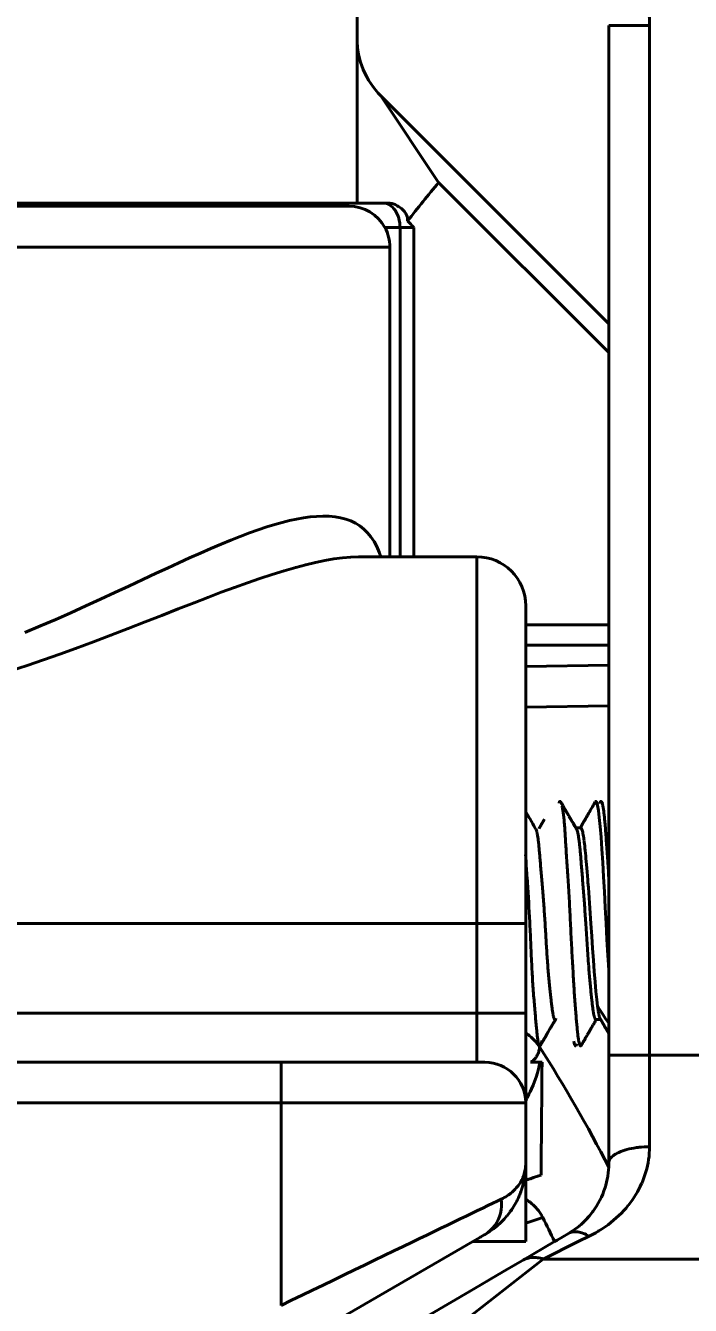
# Model space of a CAD drawing. Header units: millimetres. Extents: x 15 to 415, y 5 to 292.
# Drawn here: x 119.5 to 123.58, y 239.52 to 247.37 of the extents above; entities that cross this region are included whole.
import ezdxf

# ---------------------------------------------------------------- set-up
doc = ezdxf.new("R2010")
doc.units = ezdxf.units.MM
doc.layers.add('Annotations', color=7, linetype='Continuous')
doc.layers.add('Geometries', color=7, linetype='Continuous')
doc.styles.add('Shapr2', font='txt', dxfattribs={"height": 3.3495})
doc.dimstyles.new('ISO-25', dxfattribs={"dimtxt": 2.5, "dimasz": 2.5, "dimexe": 1.25, "dimexo": 0.625, "dimtad": 1, "dimtxsty": 'Standard', "dimcen": 2.5, "dimadec": 0, "dimazin": 0, "dimtfac": 1, "dimtmove": 0, "dimatfit": 3, "dimfxl": 1, "dimarcsym": 0})

# ---------------------------------------------------------------- blocks, each defined once
blk = doc.blocks.new('*D2')
at = {"layer": 'Annotations', "color": 0, "linetype": 'Continuous', "lineweight": 15}
for p, q in [((114.559, 253.3843), (151.4321, 253.3843)), ((150.1821, 250.8843), (150.1821, 204.8613)), ((114.9931, 202.3613), (151.4321, 202.3613))]:
    blk.add_line(p, q, dxfattribs=at)
at = {"layer": 'Annotations', "color": 0}
for points in [[(150.5987, 250.8843), (149.7654, 250.8843), (150.1821, 253.3843)], [(149.7654, 204.8613), (150.5987, 204.8613), (150.1821, 202.3613)]]:
    blk.add_solid(points, dxfattribs=at)
at = {"layer": 'Defpoints', "color": 0}
for p in [(113.934, 253.3843), (114.3681, 202.3613), (150.1821, 202.3613)]:
    blk.add_point(p, dxfattribs=at)
at = {"layer": 'Annotations', "color": 0, "lineweight": 15, "insert": (147.4883, 221.87), "char_height": 3.3495, "attachment_point": 5, "rotation": 90, "style": 'Shapr2'}
blk.add_mtext('\\A1;102,05', dxfattribs=at)

msp = doc.modelspace()

# ---------------------------------------------------------------- linework, layer by layer
at = {"layer": 'Geometries', "linetype": 'Continuous', "lineweight": 40}
for p, q in [((121.534, 252.8843), (121.534, 246.2845)), ((123.0772, 247.3735), (123.0772, 245.5453)), ((123.0772, 247.3735), (123.3272, 247.3735)), ((123.3272, 247.3735), (123.3272, 241.254)), ((122.034, 246.4116), (121.6805, 246.942)), ((123.0772, 245.5453), (121.6805, 246.942)), ((122.034, 246.4116), (123.0772, 245.3685)), ((120.1726, 246.2845), (119.1101, 246.2845)), ((120.1726, 246.2655), (119.1101, 246.2655)), ((120.1726, 246.2655), (120.1726, 246.2845)), ((120.184, 246.2845), (120.1726, 246.2845)), ((120.184, 246.2655), (120.1726, 246.2655)), ((120.184, 246.2845), (120.184, 246.2655)), ((120.6805, 246.2845), (120.184, 246.2845)), ((120.6805, 246.2655), (120.184, 246.2655)), ((120.6805, 246.2845), (120.6804, 246.2655)), ((120.684, 246.2845), (120.6805, 246.2845)), ((120.7035, 246.2655), (120.6805, 246.2655)), ((120.684, 246.2845), (120.6846, 246.2841)), ((120.6841, 246.2845), (120.684, 246.2845)), ((120.6845, 246.2845), (120.6841, 246.2845)), ((120.6854, 246.2845), (120.6845, 246.2845)), ((120.6846, 246.2841), (120.688, 246.2819)), ((120.7228, 246.2845), (120.6854, 246.2845)), ((120.6854, 246.2837), (120.7035, 246.2655)), ((120.7047, 246.2655), (120.7035, 246.2655)), ((120.7071, 246.2655), (120.7047, 246.2655)), ((120.7447, 246.2655), (120.7071, 246.2655)), ((120.8655, 246.2845), (120.7228, 246.2845)), ((120.9042, 246.2655), (120.7447, 246.2655)), ((121.534, 246.2845), (120.8655, 246.2845)), ((121.4851, 246.2655), (120.9042, 246.2655)), ((121.534, 246.2845), (121.6951, 246.2845)), ((121.6951, 246.2845), (121.723, 246.2845)), ((121.705, 246.1345), (121.7972, 246.1345)), ((121.7972, 246.1345), (121.7972, 244.1155)), ((121.7972, 246.1345), (121.8825, 246.1345)), ((121.8825, 244.1155), (121.8825, 246.1345)), ((114.7351, 246.0155), (121.7351, 246.0155)), ((121.7351, 246.0155), (121.7351, 244.1155)), ((123.0772, 245.5453), (123.0772, 245.3685)), ((123.0772, 245.3685), (123.0772, 243.6981)), ((121.6804, 244.1155), (121.5483, 244.1155)), ((121.7351, 244.1155), (121.6804, 244.1155)), ((121.7972, 244.1155), (121.7351, 244.1155)), ((121.8825, 244.1155), (121.7972, 244.1155)), ((122.2678, 244.1155), (121.8825, 244.1155)), ((122.2678, 244.1155), (122.2678, 241.8655)), ((122.5678, 243.6981), (122.5678, 243.8155)), ((123.0772, 243.6981), (122.5678, 243.6981)), ((122.5678, 243.5731), (122.5678, 243.6981)), ((123.0772, 243.6981), (123.0772, 243.5731)), ((122.5678, 243.5731), (123.0772, 243.5731)), ((122.5678, 243.4423), (122.5678, 243.5731)), ((123.0772, 243.5731), (123.0772, 243.4512)), ((123.0772, 243.4512), (122.5678, 243.4423)), ((122.5678, 243.1923), (122.5678, 243.4423)), ((123.0772, 243.4512), (123.0772, 243.2012)), ((122.5678, 243.1923), (123.0772, 243.2012)), ((122.5678, 242.5521), (122.5678, 243.1923)), ((123.0772, 243.2012), (123.0772, 242.5861)), ((122.7838, 242.6098), (122.7879, 242.6027)), ((122.7879, 242.6027), (122.7885, 242.6016)), ((122.7885, 242.6016), (122.7958, 242.5892)), ((122.7958, 242.5892), (122.7961, 242.5886)), ((123.0352, 242.609), (123.0345, 242.6102)), ((123.036, 242.6075), (123.0352, 242.609)), ((123.039, 242.6023), (123.036, 242.6075)), ((123.0772, 242.5861), (123.0772, 241.6494)), ((122.5678, 242.2944), (122.5678, 242.5521)), ((122.9022, 242.4531), (122.8751, 242.4531)), ((122.878, 242.4481), (122.8751, 242.4531)), ((122.9047, 242.4531), (122.9022, 242.4531)), ((122.5678, 241.8655), (122.5678, 242.2944)), ((122.2678, 241.8655), (117.7209, 241.8655)), ((122.2678, 241.8655), (122.2678, 241.3155)), ((122.2678, 241.8655), (122.4799, 241.8655)), ((122.4799, 241.8655), (122.5678, 241.8655)), ((122.5678, 241.3155), (122.5678, 241.8655)), ((123.0772, 241.6494), (123.0772, 241.5681)), ((123.0772, 241.5681), (123.0772, 241.0597)), ((122.2678, 241.3155), (117.7209, 241.3155)), ((122.2678, 241.0155), (122.2678, 241.3155)), ((122.2678, 241.3155), (122.5678, 241.3155)), ((122.5678, 241.1957), (122.5678, 241.3155)), ((123.0176, 241.3435), (123.0091, 241.3563)), ((123.0424, 241.3062), (123.0176, 241.3435)), ((123.0557, 241.2862), (123.0424, 241.3062)), ((122.7057, 241.2014), (122.7163, 241.2195)), ((122.9982, 241.2779), (123.0007, 241.2779)), ((123.0272, 241.2779), (123.0007, 241.2779)), ((123.0246, 241.2822), (123.0272, 241.2779)), ((123.0772, 241.254), (123.0557, 241.2862)), ((123.3272, 241.0597), (123.3272, 241.254)), ((122.5678, 240.8351), (122.5678, 241.1957)), ((122.6459, 241.1302), (122.6467, 241.1271)), ((121.0678, 241.0155), (117.4937, 241.0155)), ((122.2678, 241.0155), (121.0678, 241.0155)), ((121.0678, 240.7655), (121.0678, 241.0155)), ((122.3178, 241.0155), (122.2678, 241.0155)), ((122.5979, 241.0155), (122.5984, 241.0158)), ((122.6548, 241.0155), (122.598, 241.0155)), ((122.655, 241.0155), (122.6679, 241.0155)), ((123.0772, 241.0597), (123.0772, 240.3965)), ((123.0772, 241.0597), (123.3272, 241.0597)), ((123.3272, 240.4969), (123.3272, 241.0597)), ((125.0772, 241.0597), (123.3272, 241.0597)), ((122.5678, 240.7655), (122.5678, 240.8351)), ((116.5887, 240.7655), (121.0678, 240.7655)), ((121.0678, 240.7655), (122.5678, 240.7655)), ((121.0678, 240.7655), (121.0678, 239.6191)), ((122.5678, 240.7655), (122.5678, 240.7222)), ((122.5678, 240.7222), (122.5678, 240.6995)), ((122.5678, 240.6995), (122.5678, 240.6363)), ((122.5678, 240.6363), (122.5678, 240.5692)), ((122.5678, 240.5692), (122.5678, 240.4929)), ((122.5678, 240.4929), (122.5678, 240.4315)), ((123.3269, 240.4783), (123.3272, 240.4969)), ((122.5678, 240.3919), (122.5678, 240.4315)), ((122.5678, 240.392), (122.5678, 240.3918)), ((122.5678, 240.3919), (122.5678, 240.3913)), ((122.5678, 240.3918), (122.5678, 240.3856)), ((122.5678, 240.3856), (122.5678, 240.3828)), ((122.5678, 240.3828), (122.5678, 240.3376)), ((123.0772, 240.3965), (123.077, 240.3828)), ((122.5478, 240.2521), (122.5548, 240.2788)), ((122.5569, 240.288), (122.5552, 240.2804)), ((122.5678, 240.2916), (122.5568, 240.2879)), ((122.5678, 240.3376), (122.5678, 240.2916)), ((122.5678, 240.2916), (122.5678, 240.2916)), ((122.5678, 240.2916), (122.5678, 240.1746)), ((122.5483, 240.253), (122.5479, 240.2517)), ((122.5479, 240.2517), (122.5479, 240.2516)), ((123.0543, 240.247), (123.0564, 240.2537)), ((122.4238, 240.1784), (122.4181, 240.1757)), ((122.5279, 240.1953), (122.529, 240.1977)), ((122.5678, 240.1746), (122.5678, 240.0276)), ((122.4714, 240.0969), (122.4819, 240.1118)), ((122.5678, 240.0276), (122.6723, 240.063)), ((122.9509, 240.0643), (122.9359, 240.0482)), ((122.9514, 240.0647), (122.9506, 240.0638)), ((122.5678, 240.0276), (122.5678, 239.9155)), ((122.83, 239.9651), (122.7597, 239.9239)), ((122.8974, 240.0121), (122.8948, 240.01)), ((122.9228, 240.035), (122.9195, 240.032)), ((121.1931, 239.3076), (122.2427, 239.9155)), ((122.2427, 239.9155), (122.2909, 239.9434)), ((122.2427, 239.9155), (122.2427, 239.9155)), ((122.2427, 239.9155), (122.5678, 239.9155)), ((122.293, 239.9446), (122.2909, 239.9434)), ((122.293, 239.9446), (122.3124, 239.9558)), ((122.3124, 239.9558), (122.3184, 239.9593)), ((122.7444, 239.9149), (122.5485, 239.8001)), ((122.6749, 239.808), (122.8902, 239.915)), ((122.7597, 239.9239), (122.7444, 239.9149)), ((122.9563, 239.9479), (122.8902, 239.915)), ((121.5305, 238.9139), (122.6749, 239.808)), ((125.0772, 239.808), (122.6749, 239.808)), ((122.452, 239.7436), (122.3925, 239.7087)), ((122.4798, 239.7599), (122.452, 239.7436)), ((122.5057, 239.7751), (122.4798, 239.7599)), ((122.5485, 239.8001), (122.5057, 239.7751)), ((122.293, 239.6505), (122.2238, 239.6099)), ((122.3488, 239.6831), (122.293, 239.6505)), ((122.3925, 239.7087), (122.3488, 239.6831)), ((121.0678, 239.5239), (121.0678, 239.6191)), ((122.2238, 239.6099), (121.8488, 239.3902))]:
    msp.add_line(p, q, dxfattribs=at)
at = {"layer": 'Geometries', "linetype": 'Continuous', "lineweight": 40, "flags": 128}
for points in [[(120.684, 246.2845), (120.6898, 246.2843), (120.6955, 246.2839), (120.7012, 246.2831), (120.7069, 246.2819), (120.7125, 246.2805), (120.718, 246.2788), (120.7235, 246.2767), (120.7289, 246.2744), (120.7342, 246.2718), (120.7394, 246.2688), (120.7445, 246.2656), (120.7447, 246.2655)], [(120.6878, 246.282), (120.6899, 246.2799), (120.6928, 246.2769), (120.6957, 246.2741), (120.6985, 246.2713), (120.7012, 246.2688), (120.7042, 246.2659), (120.7047, 246.2655)], [(120.688, 246.2819), (120.6889, 246.2813), (120.6911, 246.2797)], [(120.688, 246.2819), (120.688, 246.2819), (120.6883, 246.2816), (120.6886, 246.2814), (120.689, 246.2812), (120.6893, 246.2809), (120.6897, 246.2806), (120.6903, 246.2802), (120.6909, 246.2797), (120.6912, 246.2794), (120.6915, 246.2792), (120.6918, 246.279), (120.692, 246.2788), (120.692, 246.2788)], [(120.6911, 246.2797), (120.6936, 246.2778), (120.6981, 246.2741), (120.7025, 246.2701), (120.7068, 246.2657), (120.707, 246.2655)], [(120.8655, 246.2845), (120.8707, 246.2842), (120.8759, 246.2832), (120.881, 246.2816), (120.8861, 246.2794), (120.8911, 246.2765), (120.8959, 246.2731), (120.9007, 246.269), (120.9042, 246.2655)], [(121.723, 246.2845), (121.7294, 246.2843), (121.7357, 246.2837), (121.742, 246.2827), (121.7483, 246.2814), (121.7546, 246.2797), (121.7608, 246.2777), (121.7669, 246.2753), (121.7739, 246.2722), (121.7808, 246.2686), (121.7874, 246.2647), (121.7939, 246.2605), (121.8001, 246.2559), (121.8061, 246.2511), (121.811, 246.2467), (121.8156, 246.2421), (121.82, 246.2373), (121.8242, 246.2324), (121.828, 246.2272), (121.8315, 246.222), (121.8346, 246.2166), (121.837, 246.2117), (121.8391, 246.2067), (121.8408, 246.2017), (121.8422, 246.1966), (121.8432, 246.1914), (121.8438, 246.1862), (121.844, 246.1811), (121.8439, 246.176)], [(121.8438, 246.1759), (121.8533, 246.166), (121.8627, 246.156), (121.872, 246.1459), (121.8813, 246.1358), (121.8825, 246.1345)], [(121.6806, 244.1158), (121.6704, 244.1432), (121.6551, 244.1776), (121.638, 244.209), (121.619, 244.2374), (121.5981, 244.2628), (121.5753, 244.2853), (121.5506, 244.3047), (121.524, 244.3214), (121.4955, 244.3351), (121.4651, 244.3462), (121.4328, 244.3546), (121.3987, 244.3604), (121.3628, 244.3637), (121.3251, 244.3646), (121.2857, 244.3632), (121.2464, 244.3596), (121.2056, 244.3541), (121.1634, 244.3466), (121.1199, 244.3373), (121.0751, 244.3261), (121.029, 244.3133), (120.9818, 244.2987), (120.9285, 244.281), (120.8737, 244.2615), (120.8177, 244.2404), (120.7604, 244.2177), (120.7018, 244.1936), (120.6383, 244.1666), (120.5736, 244.1383), (120.5076, 244.1088), (120.4404, 244.0782), (120.3721, 244.0467), (120.3027, 244.0144), (120.2196, 243.9755), (120.135, 243.9359), (120.049, 243.8957), (119.9617, 243.8552), (119.8715, 243.8139), (119.7799, 243.7726), (119.6869, 243.7317), (119.5924, 243.6912), (119.4963, 243.6515)], [(119.4101, 243.4161), (119.5122, 243.4489), (119.6125, 243.4827), (119.7111, 243.5173), (119.8082, 243.5526), (119.9175, 243.5933), (120.025, 243.6343), (120.1307, 243.6752), (120.2346, 243.7159), (120.3365, 243.7561), (120.4366, 243.7955), (120.5348, 243.8338), (120.619, 243.8662), (120.7016, 243.8975), (120.7825, 243.9274), (120.8616, 243.9557), (120.9387, 243.9823), (121.0139, 244.0071), (121.0869, 244.0297), (121.1577, 244.0502), (121.2191, 244.0664), (121.2786, 244.0806), (121.3362, 244.0926), (121.3916, 244.1022), (121.4448, 244.1093), (121.495, 244.1138), (121.5429, 244.1155), (121.5484, 244.1155)], [(122.7722, 242.6049), (122.7729, 242.6075), (122.7737, 242.6097), (122.7745, 242.6116), (122.7753, 242.6132)], [(122.7753, 242.6132), (122.7762, 242.6143), (122.7771, 242.6151), (122.778, 242.6155), (122.779, 242.6154), (122.7799, 242.615), (122.7808, 242.6142), (122.7818, 242.613), (122.7827, 242.6115), (122.7837, 242.6096), (122.7848, 242.6074), (122.7858, 242.6048), (122.7868, 242.6018)], [(122.7911, 242.5859), (122.7922, 242.5808), (122.7933, 242.5754), (122.7944, 242.5696), (122.7954, 242.5637), (122.7964, 242.5574), (122.7973, 242.5509), (122.7983, 242.544), (122.7992, 242.5367), (122.8001, 242.5291), (122.801, 242.5212), (122.8019, 242.513), (122.8027, 242.5045), (122.8036, 242.4956), (122.8044, 242.486), (122.8052, 242.476), (122.8061, 242.4657), (122.8069, 242.455), (122.8077, 242.4441), (122.8084, 242.4334), (122.8091, 242.4224), (122.8099, 242.4111), (122.8106, 242.3996), (122.8113, 242.3878), (122.8121, 242.3758), (122.8128, 242.3635), (122.8136, 242.351), (122.8143, 242.3382), (122.8151, 242.3252), (122.816, 242.3113), (122.8168, 242.2971), (122.8177, 242.2828), (122.8186, 242.2682), (122.8196, 242.2533), (122.8205, 242.239), (122.8214, 242.2246), (122.8224, 242.2099), (122.8233, 242.1951), (122.8243, 242.1801), (122.8253, 242.165), (122.8263, 242.1497), (122.8273, 242.1343), (122.828, 242.1236)], [(122.8751, 242.4531), (122.875, 242.4533), (122.874, 242.455), (122.8724, 242.4576), (122.8709, 242.4603), (122.8693, 242.463), (122.8677, 242.4657), (122.8601, 242.4788), (122.8589, 242.4809), (122.8578, 242.4827), (122.8569, 242.4843), (122.8561, 242.4857), (122.8554, 242.4869), (122.8549, 242.4877), (122.8545, 242.4884), (122.8541, 242.489), (122.8539, 242.4894), (122.8535, 242.4901), (122.853, 242.4909), (122.852, 242.4926), (122.8509, 242.4946), (122.8495, 242.4969), (122.848, 242.4995), (122.8464, 242.5022), (122.8448, 242.505), (122.8433, 242.5076), (122.8418, 242.5102), (122.8403, 242.5128), (122.8388, 242.5153), (122.8368, 242.5187), (122.8349, 242.522), (122.8331, 242.5251), (122.8314, 242.528), (122.8305, 242.5296), (122.8296, 242.5311), (122.8287, 242.5326), (122.828, 242.5339), (122.8273, 242.5351), (122.8266, 242.5362), (122.8262, 242.537), (122.8259, 242.5374), (122.8257, 242.5378), (122.8254, 242.5384), (122.8249, 242.5392), (122.8243, 242.5401), (122.8236, 242.5413), (122.8229, 242.5427), (122.822, 242.5442), (122.8204, 242.5469), (122.8189, 242.5494), (122.8175, 242.5518), (122.8163, 242.554), (122.8151, 242.556), (122.8141, 242.5577), (122.8131, 242.5593), (122.8123, 242.5608), (122.8114, 242.5623), (122.81, 242.5647), (122.8084, 242.5675), (122.8066, 242.5705), (122.8046, 242.5739), (122.8033, 242.5762), (122.802, 242.5785), (122.8008, 242.5805), (122.7998, 242.5822), (122.7989, 242.5838), (122.7982, 242.5851), (122.7975, 242.5861), (122.797, 242.587), (122.7967, 242.5876), (122.7961, 242.5886)], [(122.9945, 242.6121), (122.99, 242.6044), (122.9857, 242.5969), (122.9815, 242.5897), (122.9775, 242.5828), (122.9736, 242.5761), (122.9696, 242.5691), (122.9657, 242.5625), (122.9642, 242.5599), (122.9628, 242.5574), (122.9614, 242.5551), (122.9602, 242.553), (122.9588, 242.5507), (122.9577, 242.5487), (122.9568, 242.5471), (122.956, 242.5459), (122.9557, 242.5452), (122.9553, 242.5446), (122.9549, 242.5439), (122.9543, 242.5429), (122.9536, 242.5417), (122.9527, 242.5401), (122.9516, 242.5383), (122.9504, 242.5361), (122.9491, 242.5338), (122.9477, 242.5315), (122.9452, 242.5272), (122.9428, 242.5231), (122.9398, 242.5179), (122.937, 242.5131), (122.9344, 242.5086), (122.932, 242.5044), (122.9298, 242.5006), (122.9277, 242.4971), (122.9259, 242.494), (122.9243, 242.4913), (122.9229, 242.4889), (122.9219, 242.4871), (122.921, 242.4856), (122.9203, 242.4843), (122.92, 242.4839), (122.9198, 242.4835), (122.9196, 242.4831), (122.9194, 242.4828), (122.9193, 242.4826), (122.919, 242.4821), (122.9185, 242.4813), (122.9179, 242.4801), (122.917, 242.4786), (122.9159, 242.4767), (122.9146, 242.4745), (122.9131, 242.4719), (122.9113, 242.4689), (122.9094, 242.4656), (122.9073, 242.4619), (122.9049, 242.4579), (122.9024, 242.4535), (122.9022, 242.4531)], [(122.9946, 242.6121), (122.9983, 242.6155), (123.0036, 242.6093), (123.0088, 242.5903), (123.014, 242.5589), (123.0192, 242.5156), (123.0244, 242.4611), (123.0296, 242.3964), (123.0349, 242.3226), (123.0401, 242.241), (123.0453, 242.1529), (123.0505, 242.0599), (123.0557, 241.9635), (123.0609, 241.8655)], [(123.0219, 242.6023), (123.0228, 242.6052), (123.0237, 242.6077), (123.0246, 242.6099), (123.0256, 242.6118)], [(123.0256, 242.6118), (123.0265, 242.6133), (123.0275, 242.6144), (123.0284, 242.6152), (123.0293, 242.6155), (123.0303, 242.6154), (123.0311, 242.6149), (123.032, 242.6141), (123.0329, 242.6129), (123.0338, 242.6113), (123.0347, 242.6094), (123.0356, 242.6071), (123.0365, 242.6045), (123.0374, 242.6014)], [(123.0374, 242.6014), (123.0383, 242.5981), (123.0392, 242.5943), (123.0402, 242.59), (123.0412, 242.5853)], [(123.0412, 242.5853), (123.0422, 242.5802), (123.0431, 242.5747), (123.0441, 242.5688), (123.045, 242.5629), (123.0459, 242.5566), (123.0468, 242.55), (123.0476, 242.543), (123.0485, 242.5358), (123.0493, 242.5281), (123.0501, 242.5202), (123.0509, 242.5119), (123.0517, 242.5033), (123.0526, 242.4945), (123.0534, 242.4848), (123.0542, 242.4747), (123.0551, 242.4644), (123.056, 242.4537), (123.0568, 242.4427), (123.0577, 242.432), (123.0586, 242.421), (123.0594, 242.4097), (123.0603, 242.3981), (123.0612, 242.3863), (123.0621, 242.3742), (123.063, 242.3619), (123.064, 242.3493), (123.0649, 242.3365), (123.0658, 242.3235), (123.0668, 242.3096), (123.0678, 242.2954), (123.0687, 242.281), (123.0697, 242.2663), (123.0707, 242.2515), (123.0716, 242.2371), (123.0725, 242.2226), (123.0734, 242.2079), (123.0744, 242.1931), (123.0753, 242.1781), (123.0762, 242.1629), (123.0771, 242.1476), (123.0772, 242.1461)], [(122.6287, 242.4477), (122.6182, 242.4658), (122.6115, 242.4772), (122.6028, 242.4922), (122.5923, 242.5102), (122.5859, 242.5211), (122.5837, 242.525), (122.5828, 242.5264), (122.5826, 242.5268), (122.5825, 242.527), (122.5819, 242.528), (122.5772, 242.536), (122.5678, 242.5522)], [(122.6825, 242.5054), (122.6796, 242.5002), (122.6767, 242.4954), (122.6741, 242.4909), (122.6716, 242.4866), (122.6693, 242.4826), (122.6672, 242.4789), (122.6652, 242.4755), (122.6635, 242.4727), (122.662, 242.47), (122.6606, 242.4676), (122.6593, 242.4655), (122.6582, 242.4635), (122.6572, 242.4619), (122.6564, 242.4605), (122.6558, 242.4593), (122.6553, 242.4585), (122.6549, 242.4578), (122.6543, 242.4569), (122.6537, 242.4557), (122.6527, 242.4541), (122.6516, 242.4522), (122.6503, 242.45), (122.6496, 242.4487)], [(122.6287, 242.4478), (122.6289, 242.4473), (122.6299, 242.4454), (122.6309, 242.4431), (122.632, 242.4405), (122.6331, 242.4375), (122.6341, 242.4342), (122.6351, 242.4306), (122.6362, 242.4267), (122.6371, 242.4227), (122.6381, 242.4184), (122.639, 242.4139), (122.6399, 242.4091), (122.6408, 242.404), (122.6416, 242.3986), (122.6425, 242.393), (122.6433, 242.3872), (122.6442, 242.381), (122.645, 242.3747), (122.6458, 242.3677), (122.6466, 242.3604), (122.6475, 242.3529), (122.6483, 242.3451), (122.6491, 242.337), (122.6498, 242.3292), (122.6506, 242.3211), (122.6513, 242.3127), (122.6521, 242.3042), (122.6528, 242.2954), (122.6536, 242.2864), (122.6543, 242.2772), (122.6551, 242.2679), (122.6559, 242.2583), (122.6567, 242.2485), (122.6576, 242.238), (122.6585, 242.2274), (122.6594, 242.2165), (122.6603, 242.2054), (122.6612, 242.1942), (122.6622, 242.1833), (122.6631, 242.1723), (122.664, 242.1612), (122.665, 242.1498), (122.666, 242.1384), (122.667, 242.1268), (122.668, 242.1151), (122.669, 242.1033), (122.67, 242.0914), (122.671, 242.0793), (122.6721, 242.0665), (122.6731, 242.0536), (122.6742, 242.0406), (122.6753, 242.0275), (122.6763, 242.0144), (122.6773, 242.0017), (122.6782, 241.989), (122.6792, 241.9763), (122.6801, 241.9634), (122.681, 241.9506), (122.6819, 241.9377), (122.6828, 241.9247), (122.6837, 241.9117), (122.6845, 241.8987), (122.6854, 241.8857), (122.6862, 241.872), (122.6871, 241.8583), (122.6879, 241.8446), (122.6888, 241.8309), (122.6896, 241.8172), (122.6904, 241.8043), (122.6911, 241.7913), (122.6919, 241.7784), (122.6927, 241.7656), (122.6934, 241.7528), (122.6942, 241.74), (122.6949, 241.7274), (122.6957, 241.7147), (122.6965, 241.7022), (122.6973, 241.6897), (122.6981, 241.6767), (122.699, 241.6638), (122.6998, 241.651), (122.7007, 241.6384), (122.7016, 241.6258), (122.7025, 241.614), (122.7029, 241.6084)], [(122.878, 242.4481), (122.8784, 242.4473), (122.8794, 242.4453), (122.8804, 242.4431), (122.8815, 242.4406), (122.8825, 242.4378), (122.8835, 242.4347), (122.8845, 242.4313), (122.8855, 242.4276), (122.8865, 242.4237), (122.8875, 242.4195), (122.8885, 242.4148), (122.8896, 242.4098), (122.8906, 242.4045), (122.8915, 242.3989), (122.8925, 242.3931), (122.8934, 242.3872), (122.8943, 242.3811), (122.8951, 242.3747), (122.896, 242.3681), (122.8968, 242.3612), (122.8977, 242.3541), (122.8985, 242.3467), (122.8993, 242.3391), (122.9001, 242.3313), (122.9008, 242.3232), (122.9016, 242.3145), (122.9024, 242.3055), (122.9033, 242.2963), (122.9041, 242.2869), (122.9049, 242.2772), (122.9056, 242.2678), (122.9064, 242.2582), (122.9072, 242.2484), (122.908, 242.2385), (122.9088, 242.2283), (122.9096, 242.218), (122.9104, 242.2075), (122.9113, 242.1968), (122.9122, 242.186), (122.9131, 242.175), (122.914, 242.1633), (122.915, 242.1515), (122.916, 242.1394), (122.917, 242.1273), (122.918, 242.115), (122.919, 242.1031), (122.92, 242.0912), (122.9209, 242.0791), (122.9219, 242.067), (122.9229, 242.0547), (122.9239, 242.0424), (122.9249, 242.0299), (122.9258, 242.0174), (122.9267, 242.0048), (122.9277, 241.9921), (122.9286, 241.9788), (122.9295, 241.9653), (122.9304, 241.9518), (122.9313, 241.9383), (122.9322, 241.9247), (122.933, 241.9117), (122.9339, 241.8987), (122.9347, 241.8857), (122.9355, 241.8727), (122.9359, 241.8654)], [(122.9047, 242.4531), (122.9067, 242.4524), (122.9087, 242.4504), (122.9105, 242.4473), (122.9123, 242.4431), (122.914, 242.4381), (122.9156, 242.4324), (122.9171, 242.426), (122.9188, 242.4181), (122.9204, 242.4096), (122.9218, 242.4009), (122.9232, 242.392), (122.9244, 242.3831), (122.9255, 242.3744)], [(122.9256, 242.3739), (122.9267, 242.3647), (122.9279, 242.3542), (122.9293, 242.3424), (122.9307, 242.3291), (122.9323, 242.3142), (122.934, 242.2978), (122.9355, 242.2822), (122.9371, 242.2653), (122.9388, 242.247), (122.9406, 242.2272), (122.9424, 242.2059), (122.9444, 242.183), (122.9464, 242.1586), (122.9484, 242.1335), (122.9496, 242.1181)], [(122.5669, 242.29), (122.5678, 242.2762), (122.5687, 242.2622), (122.5697, 242.248), (122.5706, 242.2336), (122.5716, 242.2191), (122.5726, 242.2044), (122.5736, 242.1895), (122.5747, 242.1744), (122.5757, 242.1592), (122.5768, 242.1439), (122.5779, 242.1276), (122.5785, 242.1183)], [(122.828, 242.1236), (122.8283, 242.1188), (122.8293, 242.1031), (122.8304, 242.0865), (122.8314, 242.0698), (122.8324, 242.0529), (122.8334, 242.036), (122.8344, 242.019), (122.8353, 242.0027), (122.8362, 241.9863), (122.837, 241.9699), (122.8379, 241.9534), (122.8387, 241.9369), (122.8395, 241.9203), (122.8403, 241.9038), (122.8412, 241.8872), (122.842, 241.8705), (122.8428, 241.8539), (122.8436, 241.8365), (122.8445, 241.819), (122.8453, 241.8016), (122.8462, 241.7842), (122.8471, 241.7669), (122.848, 241.7504), (122.8488, 241.7341), (122.8497, 241.7178), (122.8506, 241.7015), (122.8515, 241.6854), (122.8524, 241.6693), (122.8533, 241.6533), (122.8542, 241.6374), (122.855, 241.6217), (122.8559, 241.6061), (122.8569, 241.5898), (122.8578, 241.5736), (122.8587, 241.5576), (122.8596, 241.5418), (122.8605, 241.5261), (122.8614, 241.5114), (122.8623, 241.4968), (122.8632, 241.4825), (122.864, 241.4683), (122.865, 241.4543), (122.8659, 241.4405), (122.8668, 241.4269), (122.8677, 241.4136), (122.8687, 241.4004), (122.8696, 241.3875), (122.8706, 241.3742), (122.8716, 241.3611), (122.8726, 241.3484), (122.8736, 241.3359), (122.8746, 241.3236), (122.8755, 241.3123), (122.8764, 241.3012), (122.8773, 241.2904), (122.8782, 241.2799), (122.8791, 241.2697), (122.8799, 241.2597), (122.8807, 241.2501), (122.8816, 241.2407), (122.8824, 241.2317), (122.8832, 241.223), (122.884, 241.2141), (122.8849, 241.2057), (122.8857, 241.1975), (122.8866, 241.1898), (122.8875, 241.1824), (122.8883, 241.1761), (122.8891, 241.1701)], [(122.5927, 241.8739), (122.5931, 241.8655), (122.5939, 241.8489), (122.5947, 241.8324), (122.5955, 241.8158), (122.5962, 241.7992), (122.597, 241.7827), (122.5974, 241.7745)], [(122.9672, 241.8654), (122.9724, 241.7887), (122.9776, 241.7133), (122.9828, 241.6405), (122.988, 241.5716), (122.9932, 241.5077), (122.9984, 241.4499), (123.0036, 241.3993), (123.0089, 241.3566)], [(123.061, 241.8655), (123.0662, 241.7676), (123.0714, 241.6714), (123.0746, 241.6135)], [(122.5974, 241.7745), (122.5977, 241.7662), (122.5985, 241.7498), (122.5992, 241.7334), (122.5999, 241.7171), (122.6006, 241.7009), (122.6014, 241.6839), (122.6022, 241.667), (122.603, 241.6503), (122.6038, 241.6336), (122.6046, 241.6171), (122.6054, 241.6015), (122.6062, 241.586), (122.607, 241.5707), (122.6078, 241.5555), (122.6087, 241.5405), (122.6096, 241.5256), (122.6105, 241.5109), (122.6114, 241.4963), (122.6124, 241.482), (122.6134, 241.4678), (122.6144, 241.4532), (122.6154, 241.4387), (122.6165, 241.4245), (122.6176, 241.4105), (122.6187, 241.3967), (122.6197, 241.3839), (122.6208, 241.3713), (122.6215, 241.3627)], [(122.9534, 241.6117), (122.9539, 241.6052), (122.9548, 241.5931), (122.9558, 241.581), (122.9567, 241.5691), (122.9576, 241.5574), (122.9586, 241.5458), (122.9595, 241.535), (122.9604, 241.5243), (122.9614, 241.5137), (122.9623, 241.5034), (122.9633, 241.4932), (122.9642, 241.4833), (122.9652, 241.4735), (122.9661, 241.4639), (122.967, 241.4545), (122.968, 241.4453), (122.9689, 241.4358), (122.9699, 241.4266), (122.9708, 241.4176), (122.9717, 241.4088), (122.9726, 241.4004), (122.9735, 241.3925), (122.9743, 241.3849), (122.9751, 241.3775), (122.9759, 241.3704), (122.9768, 241.3635), (122.9776, 241.3568), (122.9784, 241.3504), (122.9792, 241.3443), (122.98, 241.3384), (122.9808, 241.3328), (122.9817, 241.3271), (122.9826, 241.3218), (122.9835, 241.3167), (122.9844, 241.312), (122.9854, 241.3076), (122.9862, 241.3036), (122.9871, 241.2999), (122.988, 241.2965), (122.9889, 241.2934), (122.9898, 241.2906), (122.9907, 241.288), (122.9916, 241.2858), (122.9925, 241.2838), (122.9934, 241.2821), (122.9943, 241.2807), (122.9952, 241.2795), (122.9962, 241.2786), (122.9971, 241.2781), (122.998, 241.2779), (122.9982, 241.2779)], [(123.0746, 241.6135), (123.0766, 241.5784), (123.0772, 241.5678)], [(122.7029, 241.6084), (122.7034, 241.6023), (122.7043, 241.5907), (122.7052, 241.5793), (122.7062, 241.568), (122.7071, 241.5569), (122.7081, 241.5459), (122.7091, 241.5351), (122.7101, 241.5244), (122.7111, 241.5139), (122.7121, 241.503), (122.7132, 241.4924), (122.7143, 241.4819), (122.7153, 241.4717), (122.7164, 241.4616), (122.7174, 241.4523), (122.7184, 241.4431), (122.7194, 241.4342), (122.7203, 241.4254), (122.7213, 241.4169), (122.7222, 241.4086), (122.7231, 241.4005), (122.724, 241.3927), (122.7249, 241.3851), (122.7258, 241.3777), (122.7267, 241.3702), (122.7276, 241.3629), (122.7284, 241.356), (122.7293, 241.3493), (122.7301, 241.3429), (122.7309, 241.3371), (122.7317, 241.3315), (122.7325, 241.3262), (122.7333, 241.3212), (122.734, 241.3164), (122.7348, 241.3119), (122.7355, 241.3077), (122.7363, 241.3037), (122.7371, 241.3), (122.7378, 241.2966), (122.7386, 241.2933), (122.7395, 241.2904), (122.7403, 241.2877), (122.7412, 241.2854), (122.742, 241.2834), (122.7429, 241.2817), (122.7437, 241.2804), (122.7446, 241.2793), (122.7455, 241.2786), (122.7464, 241.2781), (122.7473, 241.2779), (122.7482, 241.278), (122.7492, 241.2783), (122.7502, 241.279), (122.7512, 241.28), (122.7522, 241.2813), (122.7533, 241.2829), (122.7534, 241.2831)], [(122.6215, 241.3627), (122.6218, 241.359), (122.6229, 241.3469), (122.6239, 241.335), (122.6249, 241.3234), (122.6259, 241.3121), (122.6269, 241.301), (122.6279, 241.2902), (122.6288, 241.2797), (122.6298, 241.269), (122.6308, 241.2586), (122.6317, 241.2485), (122.6326, 241.2388), (122.6335, 241.2293), (122.6344, 241.2207), (122.6352, 241.2124), (122.636, 241.2044), (122.6368, 241.1967), (122.6375, 241.1893), (122.6383, 241.1823), (122.6391, 241.1756), (122.6398, 241.1693), (122.6405, 241.1633), (122.6413, 241.1576), (122.642, 241.152), (122.6428, 241.1468), (122.6436, 241.142), (122.6443, 241.1376), (122.6451, 241.1336), (122.6459, 241.1302)], [(123.0089, 241.3566), (123.0097, 241.3502), (123.0105, 241.3441), (123.0113, 241.3382), (123.0121, 241.3326), (123.013, 241.3272), (123.0138, 241.3221), (123.0147, 241.3173), (123.0155, 241.3128), (123.0164, 241.3085), (123.0173, 241.3045), (123.0182, 241.3006), (123.0192, 241.2969), (123.0201, 241.2936), (123.021, 241.2906), (123.022, 241.288), (123.0229, 241.2857), (123.0238, 241.2837), (123.0247, 241.2822)], [(122.7163, 241.2195), (122.7178, 241.2221), (122.72, 241.2259), (122.722, 241.2294), (122.7237, 241.2322), (122.7252, 241.2349), (122.7266, 241.2373), (122.7279, 241.2394), (122.729, 241.2412), (122.7299, 241.2429), (122.7308, 241.2444), (122.7315, 241.2456), (122.732, 241.2464), (122.7321, 241.2467), (122.7323, 241.2469), (122.7324, 241.2472), (122.7328, 241.2478), (122.7332, 241.2485), (122.7338, 241.2496), (122.7346, 241.251), (122.7356, 241.2527), (122.7368, 241.2548), (122.7382, 241.2571), (122.7398, 241.2598), (122.7415, 241.2628), (122.7434, 241.2661), (122.7455, 241.2697), (122.7478, 241.2736), (122.7503, 241.2779), (122.753, 241.2825), (122.7534, 241.2831)], [(122.91, 241.1219), (122.9134, 241.1277), (122.9165, 241.1332), (122.9195, 241.1383), (122.9223, 241.1432), (122.9249, 241.1476), (122.9273, 241.1516), (122.9294, 241.1554), (122.9314, 241.1588), (122.933, 241.1616), (122.9345, 241.1641), (122.9358, 241.1664), (122.937, 241.1684), (122.938, 241.1701), (122.9387, 241.1713), (122.9393, 241.1724), (122.9398, 241.1732), (122.9403, 241.174), (122.9406, 241.1746), (122.9409, 241.1751), (122.9412, 241.1756), (122.9416, 241.1762), (122.9421, 241.1772), (122.9429, 241.1785), (122.9438, 241.1801), (122.9455, 241.183), (122.9471, 241.1858), (122.9487, 241.1886), (122.9503, 241.1912), (122.9524, 241.1949), (122.9544, 241.1983), (122.9565, 241.2019), (122.9586, 241.2056), (122.9609, 241.2096), (122.9624, 241.212), (122.9638, 241.2146), (122.9653, 241.2171), (122.9667, 241.2196), (122.968, 241.2216), (122.969, 241.2234), (122.9696, 241.2245), (122.9701, 241.2254), (122.9706, 241.2262), (122.9711, 241.227), (122.9717, 241.228), (122.9724, 241.2293), (122.9734, 241.2311), (122.9747, 241.2332), (122.9761, 241.2357), (122.9777, 241.2384), (122.9792, 241.2411), (122.9822, 241.2461), (122.9849, 241.2509), (122.9867, 241.2538), (122.9884, 241.2567), (122.99, 241.2595), (122.9915, 241.2621), (122.9928, 241.2643), (122.9939, 241.2662), (122.9948, 241.2678), (122.9951, 241.2683), (122.9953, 241.2687), (122.9956, 241.2691), (122.9958, 241.2695), (122.996, 241.2698), (122.9963, 241.2704), (122.9968, 241.2713), (122.9975, 241.2724), (122.9984, 241.2739), (122.9994, 241.2757), (123.0007, 241.2779), (123.0007, 241.2779)], [(123.0272, 241.2779), (123.0276, 241.2771), (123.0288, 241.275), (123.0299, 241.2731), (123.0308, 241.2715), (123.0316, 241.2703), (123.0322, 241.2693), (123.0326, 241.2685), (123.0329, 241.268), (123.0331, 241.2677), (123.0333, 241.2673), (123.0337, 241.2666), (123.0342, 241.2658), (123.0347, 241.2648), (123.036, 241.2627), (123.0372, 241.2606), (123.0383, 241.2586), (123.0394, 241.2567), (123.0405, 241.2549), (123.0416, 241.253), (123.0427, 241.2512), (123.0438, 241.2492), (123.045, 241.2471), (123.0464, 241.2448), (123.0479, 241.2423), (123.0494, 241.2395), (123.0512, 241.2366), (123.0525, 241.2342), (123.0539, 241.2318), (123.0554, 241.2292), (123.0569, 241.2268), (123.0581, 241.2247), (123.0591, 241.2229), (123.0598, 241.2217), (123.0604, 241.2207), (123.0608, 241.22), (123.0611, 241.2194), (123.0614, 241.219), (123.0616, 241.2186), (123.062, 241.218), (123.0625, 241.2171), (123.0631, 241.2161), (123.0637, 241.215), (123.0644, 241.2138), (123.0651, 241.2125), (123.0664, 241.2103), (123.0678, 241.2079), (123.0694, 241.2052), (123.0713, 241.2019), (123.073, 241.1989), (123.0746, 241.1962), (123.0761, 241.1936), (123.0772, 241.1918)], [(122.5678, 241.1957), (122.5727, 241.1921), (122.5822, 241.1848), (122.5914, 241.1772), (122.6004, 241.1693), (122.6091, 241.1612), (122.6176, 241.1527), (122.6254, 241.1444), (122.6328, 241.1359), (122.64, 241.1272), (122.6468, 241.1182), (122.6533, 241.109)], [(122.6589, 241.1209), (122.6608, 241.1242), (122.6626, 241.1273), (122.6642, 241.1301), (122.6656, 241.1326), (122.6669, 241.1348), (122.6681, 241.1367), (122.669, 241.1384), (122.6699, 241.1398), (122.6706, 241.1411), (122.6712, 241.1421), (122.6716, 241.1427), (122.6717, 241.143), (122.6719, 241.1432), (122.6721, 241.1436), (122.6724, 241.1441), (122.6728, 241.1448), (122.6732, 241.1456), (122.6739, 241.1467), (122.6746, 241.1479), (122.6753, 241.1492), (122.6761, 241.1505), (122.6814, 241.1597), (122.6839, 241.1639), (122.6862, 241.1679), (122.6885, 241.1719), (122.6907, 241.1757), (122.6928, 241.1793), (122.6949, 241.1829), (122.6971, 241.1866), (122.6993, 241.1905), (122.7004, 241.1922), (122.7014, 241.194), (122.7024, 241.1956), (122.7031, 241.1969), (122.7034, 241.1975), (122.7037, 241.1979), (122.7039, 241.1983), (122.7041, 241.1986), (122.7043, 241.1989), (122.7045, 241.1994), (122.705, 241.2001), (122.7056, 241.2012), (122.7057, 241.2014)], [(122.6628, 241.1313), (122.6639, 241.1349), (122.6649, 241.1388), (122.666, 241.1431), (122.667, 241.1477)], [(122.8621, 241.1454), (122.8648, 241.133), (122.8675, 241.1239), (122.8701, 241.1181), (122.8728, 241.1156), (122.8754, 241.1164)], [(122.8891, 241.1701), (122.8898, 241.1645), (122.8906, 241.1592), (122.8915, 241.1542), (122.8923, 241.1495), (122.8931, 241.145), (122.8939, 241.1409), (122.8948, 241.137), (122.8956, 241.1335), (122.8965, 241.1301), (122.8974, 241.127), (122.8983, 241.1243), (122.8992, 241.1219), (122.9001, 241.1199), (122.901, 241.1183)], [(122.5984, 241.0158), (122.603, 241.0188), (122.6079, 241.0224), (122.6126, 241.0261), (122.617, 241.0301), (122.6212, 241.0343), (122.6252, 241.0386), (122.6289, 241.0432), (122.6324, 241.0481), (122.6357, 241.0531), (122.6385, 241.0579), (122.6411, 241.0629), (122.6434, 241.0681), (122.6455, 241.0735), (122.6475, 241.079), (122.6491, 241.0847), (122.6506, 241.0906), (122.6517, 241.0966), (122.6527, 241.1028), (122.6533, 241.109)], [(122.6467, 241.1271), (122.6474, 241.1244), (122.6482, 241.122), (122.6491, 241.12), (122.6499, 241.1184)], [(122.6499, 241.1184), (122.6508, 241.1171), (122.6517, 241.1162), (122.6526, 241.1157), (122.6535, 241.1155)], [(122.6535, 241.1155), (122.6545, 241.1157), (122.6555, 241.1163), (122.6565, 241.1174), (122.6576, 241.1188), (122.6587, 241.1206), (122.6589, 241.121)], [(122.6589, 241.121), (122.6597, 241.1228), (122.6608, 241.1252), (122.6618, 241.1281)], [(122.8754, 241.1164), (122.8781, 241.1206), (122.8807, 241.1281)], [(122.901, 241.1183), (122.9018, 241.1171), (122.9027, 241.1162), (122.9036, 241.1157), (122.9044, 241.1155), (122.9054, 241.1157), (122.9063, 241.1164), (122.9073, 241.1174), (122.9082, 241.1189), (122.9092, 241.1207), (122.9101, 241.1228), (122.9111, 241.1254), (122.912, 241.1282), (122.913, 241.1314)], [(122.5758, 240.7942), (122.581, 240.8053), (122.5876, 240.8187), (122.5954, 240.8346), (122.604, 240.853), (122.613, 240.8738), (122.6223, 240.8971), (122.6314, 240.9229), (122.6401, 240.9513), (122.648, 240.9821), (122.6547, 241.0155)], [(122.6619, 240.3234), (122.6623, 240.3781), (122.6628, 240.433), (122.6633, 240.4879), (122.6638, 240.543), (122.6642, 240.5981), (122.6647, 240.6534), (122.6652, 240.7088), (122.6657, 240.7698), (122.6663, 240.831), (122.6668, 240.8924), (122.6673, 240.9539), (122.6679, 241.0155)], [(122.5759, 240.7941), (122.5746, 240.8042), (122.5728, 240.8143), (122.5707, 240.8242), (122.5681, 240.834), (122.5678, 240.8351)], [(122.5678, 240.7655), (122.5687, 240.7751), (122.5714, 240.7846), (122.5759, 240.7941)], [(123.0772, 240.3965), (123.0777, 240.403), (123.0793, 240.4096), (123.082, 240.4161), (123.0857, 240.4225), (123.0905, 240.4288), (123.0962, 240.4349), (123.103, 240.4409), (123.1107, 240.4467), (123.1193, 240.4523), (123.1288, 240.4576), (123.1392, 240.4627), (123.1504, 240.4675), (123.1623, 240.472), (123.175, 240.4762), (123.1883, 240.48), (123.2022, 240.4835), (123.2166, 240.4866), (123.2315, 240.4893), (123.2394, 240.4905)], [(123.2394, 240.4905), (123.2468, 240.4916), (123.2575, 240.493)], [(123.2575, 240.493), (123.2625, 240.4935), (123.2784, 240.495), (123.2946, 240.4961), (123.3108, 240.4967), (123.3272, 240.4969)], [(123.2789, 240.2725), (123.2857, 240.2884), (123.2925, 240.306), (123.2988, 240.3239), (123.3047, 240.3424), (123.3098, 240.3611), (123.3144, 240.38), (123.3183, 240.3992), (123.3215, 240.4186), (123.3239, 240.4379), (123.3257, 240.4574), (123.3268, 240.4771), (123.3269, 240.4783)], [(122.5675, 240.3814), (122.5671, 240.3747), (122.5662, 240.3661), (122.5649, 240.3574), (122.5633, 240.3488), (122.5613, 240.3402), (122.559, 240.3317), (122.5563, 240.3232), (122.5536, 240.3156), (122.5506, 240.3081), (122.5472, 240.3006), (122.5436, 240.2932), (122.5397, 240.2859), (122.5355, 240.2786), (122.531, 240.2715), (122.5262, 240.2644), (122.5211, 240.2575), (122.5157, 240.2507), (122.51, 240.244), (122.504, 240.2374), (122.4978, 240.2311), (122.4913, 240.2249), (122.4846, 240.2188), (122.4775, 240.2129), (122.47, 240.207), (122.4621, 240.2013), (122.454, 240.1958), (122.4455, 240.1905), (122.4367, 240.1853), (122.4276, 240.1804), (122.4238, 240.1784)], [(122.5647, 240.3367), (122.567, 240.3638), (122.5677, 240.3814)], [(122.5678, 240.3913), (122.5676, 240.3833), (122.5675, 240.3814)], [(123.0766, 240.3716), (123.0756, 240.3562), (123.0736, 240.3365), (123.0708, 240.3171), (123.0704, 240.3146)], [(123.077, 240.3828), (123.0768, 240.3762), (123.0766, 240.3716)], [(122.5548, 240.2788), (122.555, 240.2794), (122.5552, 240.2804)], [(122.5569, 240.288), (122.5606, 240.3074), (122.5646, 240.3356), (122.5647, 240.3367)], [(122.5678, 240.2916), (122.5682, 240.2917), (122.5688, 240.2919), (122.5698, 240.2922), (122.571, 240.2926), (122.5725, 240.2931), (122.5743, 240.2938), (122.5764, 240.2945), (122.5787, 240.2953), (122.5816, 240.2962), (122.5848, 240.2973), (122.5883, 240.2985), (122.5921, 240.2998), (122.5964, 240.3012), (122.601, 240.3028), (122.6059, 240.3044), (122.6111, 240.3062), (122.6166, 240.3081), (122.6225, 240.3101), (122.6287, 240.3122), (122.6352, 240.3144), (122.642, 240.3167), (122.649, 240.319), (122.6554, 240.3212), (122.6619, 240.3234)], [(123.0704, 240.3146), (123.0674, 240.2979), (123.0632, 240.2791), (123.0584, 240.2605), (123.0564, 240.2537)], [(122.529, 240.1977), (122.5292, 240.1983), (122.5306, 240.2018), (122.532, 240.2051), (122.5332, 240.2083), (122.5344, 240.2114), (122.5355, 240.2143), (122.5366, 240.2171), (122.5375, 240.2197), (122.5384, 240.2222), (122.5392, 240.2244), (122.5399, 240.2264), (122.5404, 240.228), (122.541, 240.2296), (122.5415, 240.2312), (122.5421, 240.233), (122.5428, 240.2349), (122.5434, 240.237), (122.5441, 240.2391), (122.5446, 240.2406), (122.5451, 240.2422), (122.5456, 240.2438), (122.5461, 240.2454), (122.5466, 240.2471), (122.5471, 240.2489), (122.5477, 240.2509), (122.5479, 240.2516)], [(123.1978, 240.1393), (123.2096, 240.1546), (123.222, 240.1718), (123.2326, 240.1876), (123.2428, 240.2038), (123.2525, 240.2202), (123.2616, 240.237), (123.2703, 240.254), (123.2782, 240.2711), (123.2789, 240.2725)], [(122.4181, 240.1757), (122.3927, 240.1634), (122.3654, 240.1502), (122.3363, 240.1362), (122.3053, 240.1213), (122.2727, 240.1056), (122.2389, 240.0893), (122.2036, 240.0722), (122.1668, 240.0543), (122.1285, 240.0357)], [(122.3184, 239.9593), (122.3352, 239.9703), (122.3508, 239.983), (122.365, 239.9973), (122.3778, 240.0131), (122.3891, 240.0303), (122.3987, 240.0487), (122.4066, 240.0682), (122.4126, 240.0885), (122.4168, 240.1097), (122.4192, 240.1314), (122.4196, 240.1534), (122.4181, 240.1757)], [(122.4819, 240.1118), (122.4867, 240.119), (122.501, 240.1423)], [(122.6723, 240.063), (122.6691, 240.0693), (122.6656, 240.0756), (122.662, 240.0817), (122.6582, 240.0877), (122.6543, 240.0936), (122.6501, 240.0996), (122.6457, 240.1054), (122.6412, 240.1111), (122.6365, 240.1166), (122.6318, 240.122), (122.6259, 240.1282), (122.6199, 240.1342), (122.6138, 240.1401), (122.6075, 240.1456), (122.6011, 240.1511), (122.5945, 240.1563), (122.5878, 240.1613), (122.5811, 240.1661), (122.5746, 240.1704), (122.568, 240.1745), (122.5678, 240.1747)], [(123.0497, 240.0023), (123.0545, 240.0057), (123.0725, 240.0186), (123.09, 240.0319), (123.1069, 240.0457), (123.1232, 240.06), (123.139, 240.0747), (123.1542, 240.0898), (123.1689, 240.1053), (123.183, 240.1213), (123.1966, 240.1377), (123.1978, 240.1393)], [(122.4239, 240.041), (122.4353, 240.053), (122.4527, 240.0729)], [(122.4527, 240.0729), (122.4538, 240.0742), (122.471, 240.0963), (122.4714, 240.0969)], [(122.4763, 240.1026), (122.4784, 240.1055), (122.4803, 240.1083), (122.4821, 240.1108), (122.4826, 240.1117)], [(122.9506, 240.0638), (122.9501, 240.0633), (122.9419, 240.0543), (122.9326, 240.0447), (122.923, 240.0353), (122.9228, 240.035)], [(122.9365, 240.0482), (122.9343, 240.046), (122.9255, 240.0373), (122.9229, 240.0348)], [(122.9583, 240.0728), (122.9517, 240.0652), (122.9509, 240.0643)], [(122.9586, 240.0729), (122.9581, 240.0724), (122.9514, 240.0647)], [(122.9774, 240.0968), (122.9668, 240.0831), (122.9583, 240.0728)], [(122.9777, 240.0969), (122.9734, 240.0913), (122.9659, 240.0817), (122.9586, 240.0729)], [(122.9878, 240.1109), (122.9807, 240.101), (122.9777, 240.0969)], [(122.1285, 240.0357), (122.0889, 240.0167), (122.0479, 239.997), (122.0057, 239.9766), (121.9621, 239.9556), (121.9174, 239.934), (121.8715, 239.9119), (121.8161, 239.8851), (121.7593, 239.8576), (121.7011, 239.8296), (121.6418, 239.801), (121.5803, 239.7713), (121.5179, 239.7411), (121.4545, 239.7105), (121.3904, 239.6796), (121.3257, 239.6484), (121.2616, 239.6175), (121.1972, 239.5864), (121.1326, 239.5552), (121.0678, 239.5239)], [(122.3184, 239.9593), (122.3449, 239.9758), (122.3489, 239.9785)], [(122.3489, 239.9785), (122.3698, 239.9935), (122.3929, 240.0121)], [(122.3929, 240.0121), (122.3932, 240.0123), (122.415, 240.0322), (122.4239, 240.041)], [(122.8524, 239.979), (122.8493, 239.977), (122.83, 239.9651)], [(122.83, 239.9651), (122.8362, 239.9683), (122.8427, 239.971), (122.8496, 239.9731), (122.8567, 239.9747), (122.864, 239.9756), (122.8716, 239.976), (122.8795, 239.9758), (122.8875, 239.975), (122.8957, 239.9736), (122.9041, 239.9716), (122.9126, 239.969), (122.9212, 239.9659), (122.9299, 239.9622), (122.9387, 239.958), (122.9475, 239.9532), (122.9563, 239.9479)], [(122.8948, 240.01), (122.8879, 240.0045), (122.8787, 239.9974), (122.8693, 239.9905), (122.8597, 239.9838), (122.8527, 239.9791)], [(122.9229, 240.0348), (122.9165, 240.0288), (122.9072, 240.0205), (122.8977, 240.0124), (122.8974, 240.0121)], [(122.9189, 240.0314), (122.9131, 240.0261), (122.9044, 240.0184)], [(122.9563, 239.9479), (122.9771, 239.9586), (122.9973, 239.9697), (123.0122, 239.9784)], [(123.0122, 239.9784), (123.0169, 239.9812), (123.036, 239.9932), (123.0497, 240.0023)], [(122.5485, 239.8001), (122.5552, 239.8038), (122.5622, 239.807), (122.5693, 239.8099), (122.5767, 239.8123), (122.5842, 239.8142), (122.5919, 239.8158), (122.5998, 239.8169), (122.6078, 239.8177), (122.6159, 239.8179), (122.6241, 239.8178), (122.6324, 239.8172), (122.6408, 239.8162), (122.6493, 239.8148), (122.6578, 239.813), (122.6663, 239.8107), (122.6749, 239.808)]]:
    msp.add_lwpolyline(points, dxfattribs=at)
at = {"layer": 'Geometries', "linetype": 'Continuous', "lineweight": 40}
for centre, radius, start, end in [((122.5772, 247.3735), 0.75, 0, 55.1501), ((122.034, 247.2955), 0.5, 180, 225), ((136.3462, 234.6604), 18.5184, 140.61186, 141.54894), ((121.4851, 246.0155), 0.25, 28.42816, 90), ((121.4851, 246.0155), 0.25, 0, 28.42816), ((122.2678, 243.8155), 0.3, 0, 90), ((109.931, 241.2597), 12.6766, 2.77747, 3.88378), ((106.2482, 240.8312), 16.751, 3.54012, 4.40622), ((141.6433, 243.0269), 18.7434, 183.55263, 184.3299), ((115.0678, 236.2656), 9, 27.14421, 32.55888), ((122.3178, 240.7655), 0.25, 0.53523, 90), ((122.3178, 240.7655), 0.25, 0, 0.53523), ((122.5772, 240.3965), 0.5, 323.18008, 342.61001), ((122.0745, 240.387), 0.4923, 325.99961, 337.0842), ((115.0678, 236.2656), 8.5, 25.42595, 26.53605)]:
    msp.add_arc(centre, radius, start, end, dxfattribs=at)
msp.add_ellipse((121.695, 246.1345), major_axis=(0, -0.15), ratio=0.681671, start_param=1.570796, end_param=3.141593, dxfattribs=at)

# ---------------------------------------------------------------- dimensions: what is measured, and where the dimension line sits
at = {"layer": 'Annotations', "linetype": 'Continuous', "lineweight": 15}
dim = msp.add_linear_dim(base=(150.1821, 202.3613), p1=(113.934, 253.3843), p2=(114.3681, 202.3613), angle=270, dimstyle='ISO-25', override={"dimscale": 1, "dimgap": 0.7, "dimdec": 2, "dimlfac": 2, "dimrnd": 0.01, "dimzin": 8, "dimdsep": 44, "dimtxsty": 'Shapr2', "dimse1": 0, "dimse2": 0, "dimadec": 2, "dimtol": 0, "dimlim": 0, "dimtp": 0, "dimtm": 0, "dimtfac": 0.6, "dimtdec": 8, "dimfrac": 2, "dimtolj": 1, "dimlwd": 15, "dimlwe": 15}, dxfattribs=at)
dim.commit()
dim.dimension.update_dxf_attribs({"geometry": '*D2', "text_midpoint": (150.1821, 221.87), "dimtype": 160})

doc.saveas('drawing.dxf')
